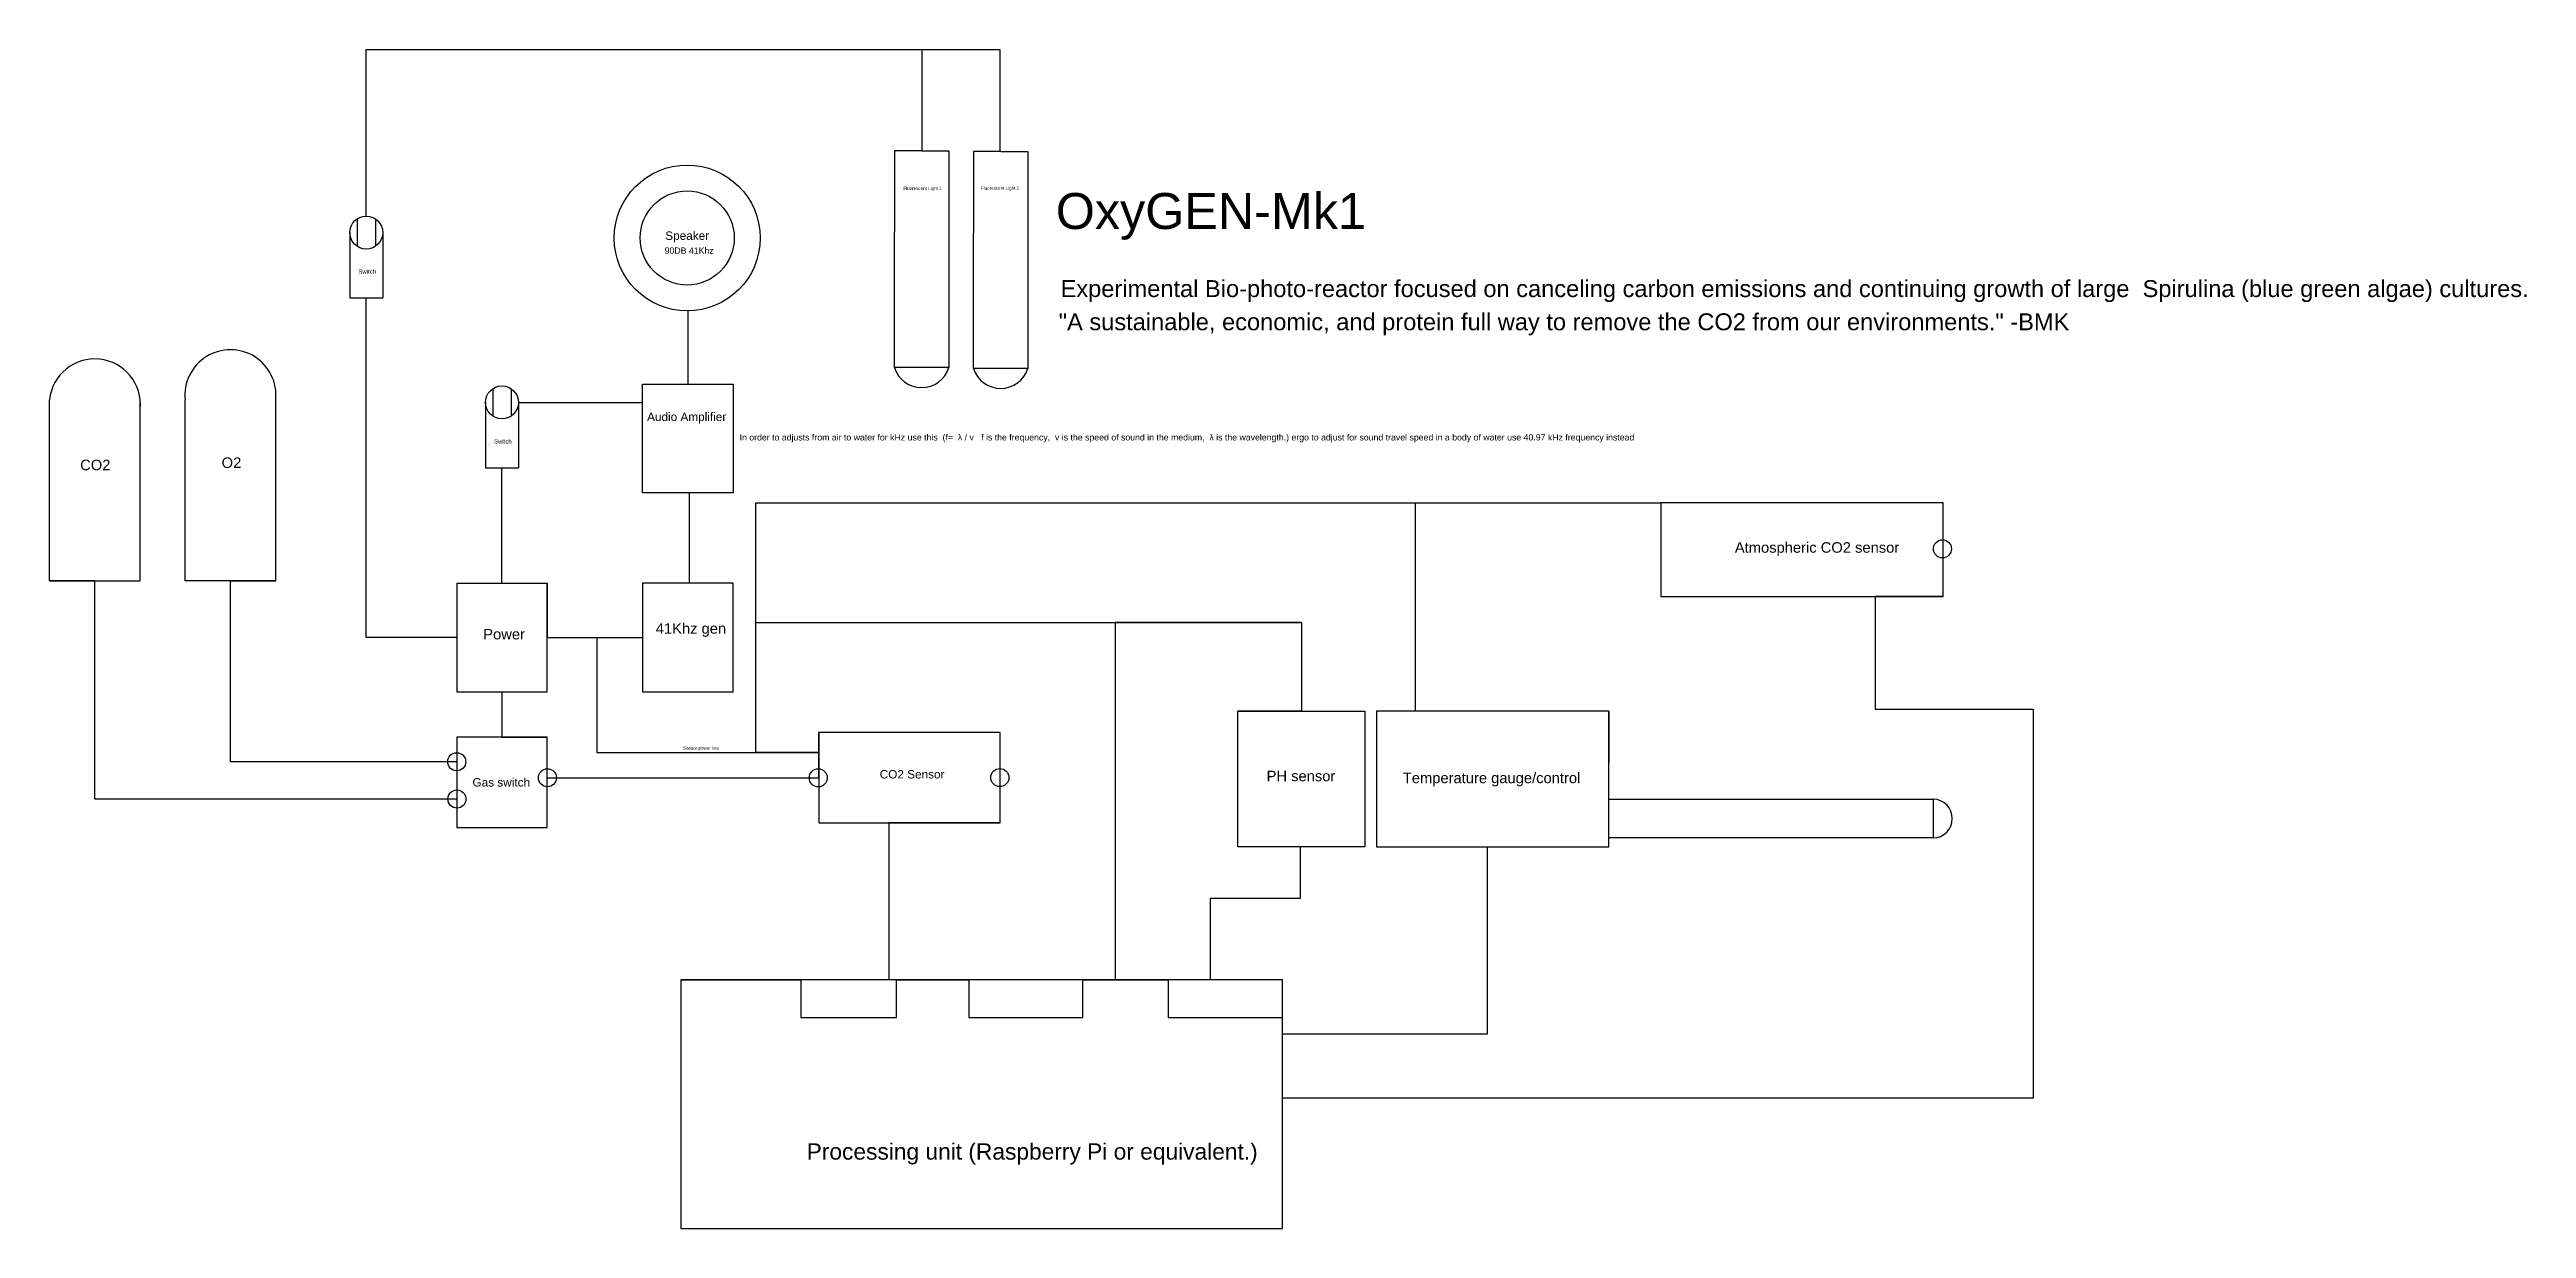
# Model space of a CAD drawing. Header units: inches. Extents: x -66 to 208, y -59 to 71.
import ezdxf

# ---------------------------------------------------------------- set-up
doc = ezdxf.new("R2010")
doc.units = ezdxf.units.IN
doc.header["$MEASUREMENT"] = 0
doc.styles.get("Standard").update_dxf_attribs({"font": 'arial.ttf'})

msp = doc.modelspace()

# ---------------------------------------------------------------- linework, layer by layer
for p, q in [((-30.53, 71), (39.47, 71)), ((-30.52, 52.6), (-30.53, 71)), ((30.84, 71), (30.84, 59.81)), ((39.47, 71), (39.47, 59.81)), ((30.84, 59.81), (27.84, 59.81)), ((27.84, 59.81), (27.84, 50.81)), ((30.84, 59.81), (33.84, 59.81)), ((33.84, 59.81), (33.84, 35.84)), ((39.57, 59.71), (36.57, 59.71)), ((36.57, 59.71), (36.57, 50.71)), ((39.57, 59.71), (42.57, 59.71)), ((42.57, 59.71), (42.57, 35.74)), ((-31.52, 52.3), (-31.52, 49.25)), ((-29.52, 52.3), (-29.52, 49.25)), ((-32.34, 50.77), (-32.34, 43.56)), ((-28.7, 50.77), (-28.7, 43.56)), ((27.84, 35.84), (27.84, 50.81)), ((36.57, 35.74), (36.57, 50.71)), ((-32.34, 43.56), (-28.7, 43.56)), ((-30.53, 6), (-30.53, 43.56)), ((5.02, 34.01), (5.02, 42.11)), ((33.84, 35.84), (27.84, 35.84)), ((42.57, 35.74), (36.57, 35.74)), ((-16.53, 33.53), (-16.53, 30.47)), ((-14.53, 33.53), (-14.53, 30.47)), ((0, 22), (0, 34)), ((0, 34), (10, 34)), ((10, 34), (10, 22)), ((-65.51, 12.28), (-65.51, 32.28)), ((-55.51, 12.28), (-55.51, 32.28)), ((-50.53, 12.28), (-50.53, 32.28)), ((-40.53, 12.28), (-40.53, 32.28)), ((-17.36, 32), (-17.36, 24.78)), ((-13.71, 32), (0, 32)), ((-13.71, 32), (-13.71, 24.78)), ((-17.36, 24.78), (-13.71, 24.78)), ((-15.53, 12), (-15.53, 24.78)), ((10, 22), (0, 22)), ((5.2, 12.02), (5.2, 22.02)), ((12.5, 7.68), (12.5, 20.91)), ((12.5, 20.91), (85.37, 20.91)), ((85.37, 20.91), (85.37, -2.14)), ((85.37, 20.91), (112.5, 20.91)), ((112.5, 20.91), (112.5, 10.53)), ((143.67, 20.91), (112.5, 20.91)), ((143.67, 10.53), (143.67, 20.91)), ((-60.51, 12.28), (-65.51, 12.28)), ((-65.51, 12.28), (-55.51, 12.28)), ((-60.51, -11.84), (-60.51, 12.28)), ((-40.53, 12.28), (-50.53, 12.28)), ((-45.53, -7.72), (-45.53, 12.28)), ((-45.53, 12.28), (-40.53, 12.28)), ((-20.53, 12), (-20.53, 0)), ((-20.53, 12), (-10.53, 12)), ((-20.53, 12), (-15.53, 12)), ((-20.53, 12), (-20.53, 6)), ((-10.53, 0), (-10.53, 12)), ((-10.53, 12), (-10.53, 6)), ((10, 12), (0, 12)), ((0, 12), (0, 0)), ((10, 0), (10, 12)), ((112.5, 10.53), (143.67, 10.53)), ((143.67, 10.53), (136.17, 10.53)), ((136.17, 10.53), (136.17, -1.9)), ((-20.53, 6), (-30.53, 6)), ((-10.53, 6), (0, 6)), ((-10.53, 6), (-5.07, 6)), ((-5.07, 6), (-5.07, -6.69)), ((12.5, -6.69), (12.5, 7.68)), ((12.5, 7.68), (72.78, 7.68)), ((72.78, 7.68), (52.22, 7.68)), ((52.22, 7.68), (52.22, -31.84)), ((72.78, 7.68), (72.78, -2.14)), ((-20.53, 0), (-10.53, 0)), ((-20.53, 0), (-15.53, 0)), ((-15.53, 0), (-15.53, -5)), ((0, 0), (10, 0)), ((72.78, -2.14), (65.78, -2.14)), ((65.78, -2.14), (79.78, -2.14)), ((65.78, -17.14), (65.78, -2.14)), ((79.78, -2.14), (79.78, -17.14)), ((85.37, -2.14), (81.09, -2.14)), ((81.09, -2.14), (81.09, -17.14)), ((106.74, -2.14), (85.37, -2.14)), ((106.74, -17.14), (106.74, -2.14)), ((106.74, -2.14), (106.74, -7.79)), ((136.17, -1.9), (153.64, -1.9)), ((153.64, -1.9), (153.64, -44.89)), ((-10.53, -5), (-20.53, -5)), ((-20.53, -5), (-20.53, -15)), ((-15.53, -5), (-10.53, -5)), ((-10.53, -15), (-10.53, -5)), ((19.49, -9.49), (19.49, -4.49)), ((19.49, -4.49), (19.49, -14.49)), ((39.49, -4.49), (19.49, -4.49)), ((39.49, -14.49), (39.49, -4.49)), ((-20.53, -7.72), (-45.53, -7.72)), ((-5.07, -6.69), (19.49, -6.69)), ((19.49, -6.69), (12.5, -6.69)), ((-10.51, -9.49), (19.49, -9.49)), ((-20.51, -11.84), (-60.51, -11.84)), ((106.69, -11.85), (142.58, -11.85)), ((142.58, -11.85), (142.58, -16.15)), ((-20.53, -15), (-10.53, -15)), ((19.49, -14.49), (39.49, -14.49)), ((39.49, -14.49), (27.19, -14.49)), ((27.19, -14.49), (27.19, -31.84)), ((142.58, -16.15), (106.69, -16.15)), ((79.78, -17.14), (65.78, -17.14)), ((72.66, -17.14), (72.66, -22.82)), ((81.09, -17.14), (106.74, -17.14)), ((81.09, -17.14), (93.3, -17.14)), ((93.3, -17.14), (93.3, -37.82)), ((72.66, -22.82), (62.7, -22.82)), ((62.7, -22.82), (62.7, -31.84)), ((4.22, -31.84), (4.22, -59.31)), ((70.71, -31.84), (4.22, -31.84)), ((4.22, -31.84), (17.49, -31.84)), ((17.49, -31.84), (17.49, -35.99)), ((28.04, -35.99), (28.04, -31.84)), ((28.04, -31.84), (36.03, -31.84)), ((36.03, -31.84), (36.03, -35.99)), ((48.65, -35.99), (48.65, -31.84)), ((48.65, -31.84), (58.08, -31.84)), ((58.08, -31.84), (58.08, -35.99)), ((70.71, -59.31), (70.71, -31.84)), ((17.49, -35.99), (28.04, -35.99)), ((36.03, -35.99), (48.65, -35.99)), ((58.08, -35.99), (70.71, -35.99)), ((93.3, -37.82), (70.71, -37.82)), ((153.64, -44.89), (70.71, -44.89)), ((4.22, -59.31), (70.71, -59.31))]:
    msp.add_line(p, q)
for centre, radius in [((4.93, 50.17), 8.06), ((4.93, 50.17), 5.2), ((-30.52, 50.77), 1.82), ((-15.53, 32), 1.82), ((143.6, 15.81), 1), ((-20.53, -7.72), 1), ((-20.51, -11.84), 1), ((-10.51, -9.49), 1), ((19.41, -9.5), 1), ((39.47, -9.47), 1)]:
    msp.add_circle(centre, radius)
for centre, radius, start, end in [((-60.51, 31.77), 5.03, 354.2144, 174.2144), ((-45.53, 32.79), 5.03, 354.2144, 185.7856), ((30.84, 36.79), 3.15, 197.5894, 342.4106), ((39.56, 36.69), 3.15, 197.5894, 342.4106), ((142.54, -14), 2.15, 271.0858, 88.9142)]:
    msp.add_arc(centre, radius, start, end)

# ---------------------------------------------------------------- texts
for s, height, p in [('Fluorescent Light 1', 0.355, (28.82, 55.48)), ('Fluorescent Light 2', 0.355, (37.38, 55.5)), ('OxyGEN-Mk1', 3.978, (45.65, 51.16)), ('Speaker', 0.931, (2.51, 49.96)), ('Switch', 0.476, (-31.4, 46.22)), ('90DB 41Khz', 0.691, (2.44, 48.43)), ('Experimental Bio-photo-reactor focused on canceling carbon emissions and continuing growth of large  Spirulina (blue green algae) cultures.', 1.86834, (46.18, 43.64)), ('"A sustainable, economic, and protein full way to remove the CO2 from our environments." -BMK', 1.8683, (45.97, 39.97)), ('Audio Amplifier', 0.9312, (0.5, 29.94)), ('Switch', 0.476, (-16.41, 27.45)), (' In order to adjusts from air to water for kHz use this  (f=  λ / v \u200b  f is the frequency,  v is the speed of sound in the medium,  λ is the wavelength.) ergo to adjust for sound travel speed in a body of water use 40.97 kHz frequency instead', 0.691, (10.45, 27.79)), ('CO2', 1.164, (-62.13, 24.5)), ('O2 ', 1.164, (-46.5, 24.75)), ('Atmospheric CO2 sensor', 1.1638, (120.67, 15.38)), ('Power ', 1.164, (-17.6, 5.8)), ('41Khz gen', 1.164, (1.46, 6.43)), ('Sensor power line', 0.355, (4.47, -6.39)), ('Gas switch', 0.931, (-18.79, -10.46)), ('CO2 Sensor', 0.931, (26.2, -9.57)), ('PH sensor', 1.164, (68.94, -9.88)), ('Temperature gauge/control', 1.1638, (83.99, -10.09)), ('Processing unit (Raspberry Pi or equivalent.)', 1.7977, (18.13, -51.7))]:
    msp.add_text(s, height=height).set_placement(p)

doc.saveas('drawing.dxf')
